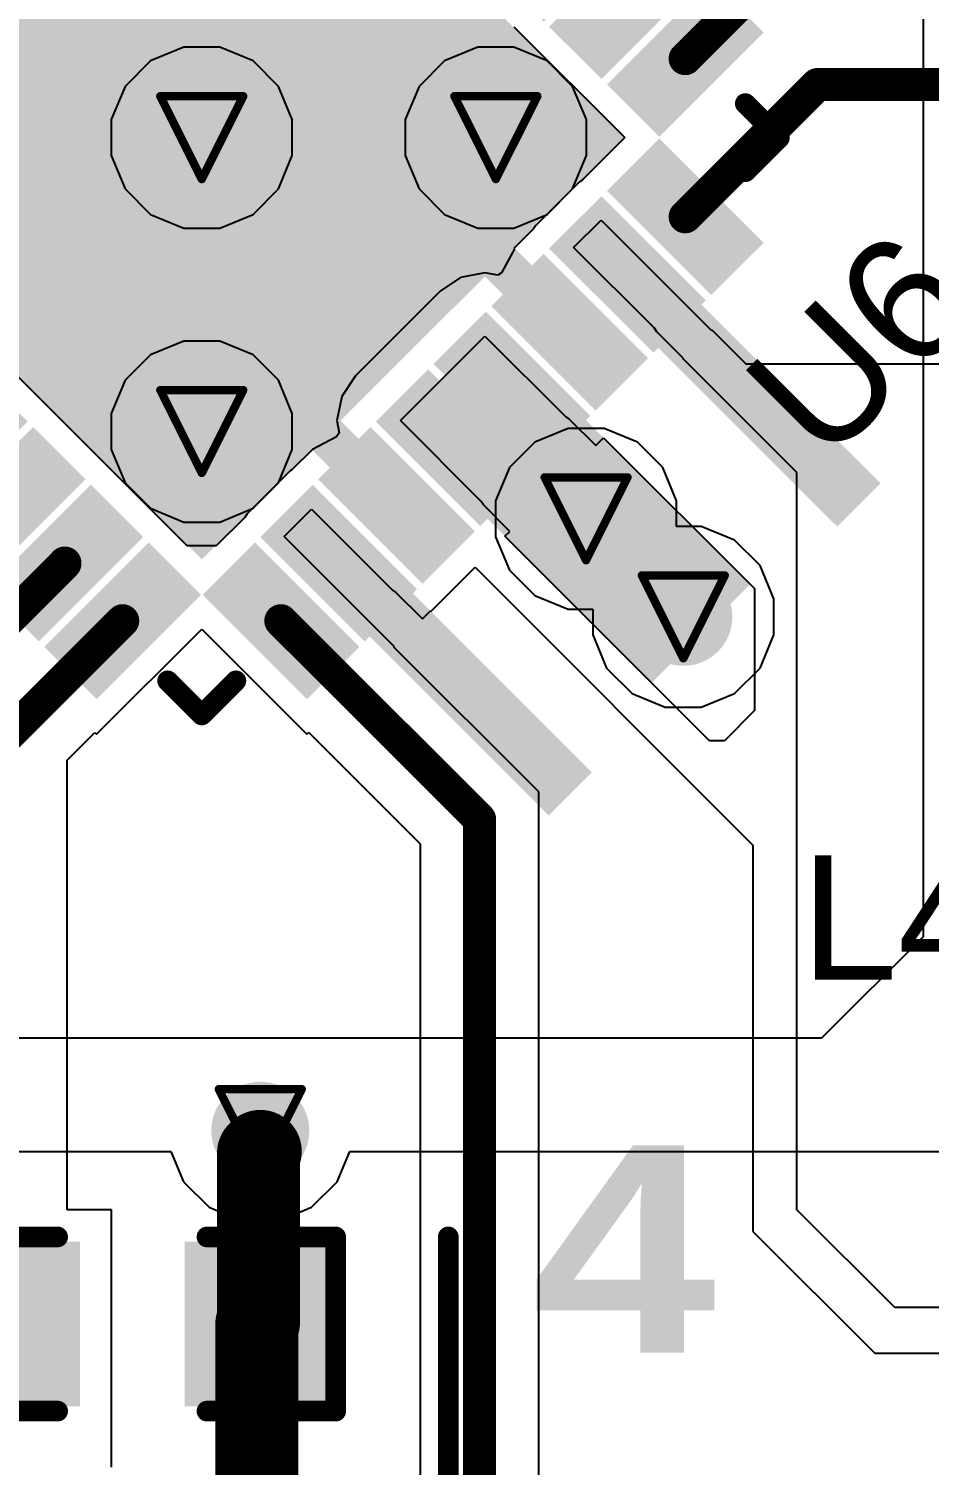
# Model space of a CAD drawing. Header units: inches. Extents: x 0 to 12.2, y 0 to 7.
# Drawn here: x 1.2339 to 1.4509, y 3.5499 to 3.8963 of the extents above; entities that cross this region are included whole.
import ezdxf

# ---------------------------------------------------------------- set-up
doc = ezdxf.new("R2010")
doc.units = ezdxf.units.IN
doc.header["$MEASUREMENT"] = 0
for name, color, linetype in [('Bottom Layer', 5, 'Continuous'), ('Drill Drawing', 1, 'Continuous'), ('Layer 1', 16, 'Continuous'), ('Layer 2', 76, 'Continuous'), ('Top Layer', 1, 'Continuous'), ('Top Overlay', 2, 'Continuous'), ('Top Paste', 8, 'Continuous'), ('Top Solder', 216, 'Continuous'), ('Via Holes', 16, 'Continuous')]:
    doc.layers.add(name, color=color, linetype=linetype)
doc.styles.add('Arial', font='', dxfattribs={"height": 0.2})
doc.styles.add('Arial Black_Bold', font='', dxfattribs={"height": 0.2})
doc.styles.get('Arial').set_extended_font_data('Arial')
doc.styles.get('Arial Black_Bold').set_extended_font_data('Arial Black', bold=True)

# ---------------------------------------------------------------- blocks, each defined once
blk = doc.blocks.new('32_QFN__5_5__23')
at = {"layer": 'Top Layer'}
for points in [[(-0.07382, 0.08209), (-0.07382, 0.10965), (-0.06398, 0.10965), (-0.06398, 0.08209)], [(-0.05413, 0.08209), (-0.05413, 0.10965), (-0.04429, 0.10965), (-0.04429, 0.08209)], [(-0.03445, 0.08209), (-0.03445, 0.10965), (-0.02461, 0.10965), (-0.02461, 0.08209)], [(-0.01476, 0.08209), (-0.01476, 0.10965), (-0.00492, 0.10965), (-0.00492, 0.08209)], [(0.00492, 0.08209), (0.00492, 0.10965), (0.01476, 0.10965), (0.01476, 0.08209)], [(0.02461, 0.08209), (0.02461, 0.10965), (0.03445, 0.10965), (0.03445, 0.08209)], [(0.04429, 0.08209), (0.04429, 0.10965), (0.05413, 0.10965), (0.05413, 0.08209)], [(0.06398, 0.08209), (0.06398, 0.10965), (0.07382, 0.10965), (0.07382, 0.08209)], [(-0.10965, 0.07382), (-0.08209, 0.07382), (-0.08209, 0.06398), (-0.10965, 0.06398)], [(0.08209, 0.07382), (0.10965, 0.07382), (0.10965, 0.06398), (0.08209, 0.06398)], [(-0.06791, 0.06791), (0.06791, 0.06791), (0.06791, -0.06791), (-0.06791, -0.06791)], [(-0.10965, 0.05413), (-0.08209, 0.05413), (-0.08209, 0.04429), (-0.10965, 0.04429)], [(0.08209, 0.05413), (0.10965, 0.05413), (0.10965, 0.04429), (0.08209, 0.04429)], [(-0.10965, 0.03445), (-0.08209, 0.03445), (-0.08209, 0.02461), (-0.10965, 0.02461)], [(0.08209, 0.03445), (0.10965, 0.03445), (0.10965, 0.02461), (0.08209, 0.02461)], [(-0.10965, 0.01476), (-0.08209, 0.01476), (-0.08209, 0.00492), (-0.10965, 0.00492)], [(0.08209, 0.01476), (0.10965, 0.01476), (0.10965, 0.00492), (0.08209, 0.00492)], [(-0.10965, -0.00492), (-0.08209, -0.00492), (-0.08209, -0.01476), (-0.10965, -0.01476)], [(0.08209, -0.00492), (0.10965, -0.00492), (0.10965, -0.01476), (0.08209, -0.01476)], [(-0.10965, -0.02461), (-0.08209, -0.02461), (-0.08209, -0.03445), (-0.10965, -0.03445)], [(0.08209, -0.02461), (0.10965, -0.02461), (0.10965, -0.03445), (0.08209, -0.03445)], [(-0.10965, -0.04429), (-0.08209, -0.04429), (-0.08209, -0.05413), (-0.10965, -0.05413)], [(0.08209, -0.04429), (0.10965, -0.04429), (0.10965, -0.05413), (0.08209, -0.05413)], [(-0.10965, -0.06398), (-0.08209, -0.06398), (-0.08209, -0.07382), (-0.10965, -0.07382)], [(0.08209, -0.06398), (0.10965, -0.06398), (0.10965, -0.07382), (0.08209, -0.07382)], [(-0.07382, -0.10965), (-0.07382, -0.08209), (-0.06398, -0.08209), (-0.06398, -0.10965)], [(-0.05413, -0.10965), (-0.05413, -0.08209), (-0.04429, -0.08209), (-0.04429, -0.10965)], [(-0.03445, -0.10965), (-0.03445, -0.08209), (-0.02461, -0.08209), (-0.02461, -0.10965)], [(-0.01476, -0.10965), (-0.01476, -0.08209), (-0.00492, -0.08209), (-0.00492, -0.10965)], [(0.00492, -0.10965), (0.00492, -0.08209), (0.01476, -0.08209), (0.01476, -0.10965)], [(0.02461, -0.10965), (0.02461, -0.08209), (0.03445, -0.08209), (0.03445, -0.10965)], [(0.04429, -0.10965), (0.04429, -0.08209), (0.05413, -0.08209), (0.05413, -0.10965)], [(0.06398, -0.10965), (0.06398, -0.08209), (0.07382, -0.08209), (0.07382, -0.10965)]]:
    blk.add_hatch(color=1, dxfattribs=at).paths.add_polyline_path(points)
at = {"layer": 'Top Paste'}
for points in [[(-0.07382, 0.08209), (-0.07382, 0.10965), (-0.06398, 0.10965), (-0.06398, 0.08209)], [(-0.05413, 0.08209), (-0.05413, 0.10965), (-0.04429, 0.10965), (-0.04429, 0.08209)], [(-0.03445, 0.08209), (-0.03445, 0.10965), (-0.02461, 0.10965), (-0.02461, 0.08209)], [(-0.01476, 0.08209), (-0.01476, 0.10965), (-0.00492, 0.10965), (-0.00492, 0.08209)], [(0.00492, 0.08209), (0.00492, 0.10965), (0.01476, 0.10965), (0.01476, 0.08209)], [(0.02461, 0.08209), (0.02461, 0.10965), (0.03445, 0.10965), (0.03445, 0.08209)], [(0.04429, 0.08209), (0.04429, 0.10965), (0.05413, 0.10965), (0.05413, 0.08209)], [(0.06398, 0.08209), (0.06398, 0.10965), (0.07382, 0.10965), (0.07382, 0.08209)], [(-0.10965, 0.07382), (-0.08209, 0.07382), (-0.08209, 0.06398), (-0.10965, 0.06398)], [(0.08209, 0.07382), (0.10965, 0.07382), (0.10965, 0.06398), (0.08209, 0.06398)], [(-0.10965, 0.05413), (-0.08209, 0.05413), (-0.08209, 0.04429), (-0.10965, 0.04429)], [(0.08209, 0.05413), (0.10965, 0.05413), (0.10965, 0.04429), (0.08209, 0.04429)], [(-0.10965, 0.03445), (-0.08209, 0.03445), (-0.08209, 0.02461), (-0.10965, 0.02461)], [(0.08209, 0.03445), (0.10965, 0.03445), (0.10965, 0.02461), (0.08209, 0.02461)], [(-0.10965, 0.01476), (-0.08209, 0.01476), (-0.08209, 0.00492), (-0.10965, 0.00492)], [(0.08209, 0.01476), (0.10965, 0.01476), (0.10965, 0.00492), (0.08209, 0.00492)], [(-0.10965, -0.00492), (-0.08209, -0.00492), (-0.08209, -0.01476), (-0.10965, -0.01476)], [(0.08209, -0.00492), (0.10965, -0.00492), (0.10965, -0.01476), (0.08209, -0.01476)], [(-0.10965, -0.02461), (-0.08209, -0.02461), (-0.08209, -0.03445), (-0.10965, -0.03445)], [(0.08209, -0.02461), (0.10965, -0.02461), (0.10965, -0.03445), (0.08209, -0.03445)], [(-0.10965, -0.04429), (-0.08209, -0.04429), (-0.08209, -0.05413), (-0.10965, -0.05413)], [(0.08209, -0.04429), (0.10965, -0.04429), (0.10965, -0.05413), (0.08209, -0.05413)], [(-0.10965, -0.06398), (-0.08209, -0.06398), (-0.08209, -0.07382), (-0.10965, -0.07382)], [(0.08209, -0.06398), (0.10965, -0.06398), (0.10965, -0.07382), (0.08209, -0.07382)], [(-0.07382, -0.10965), (-0.07382, -0.08209), (-0.06398, -0.08209), (-0.06398, -0.10965)], [(-0.05413, -0.10965), (-0.05413, -0.08209), (-0.04429, -0.08209), (-0.04429, -0.10965)], [(-0.03445, -0.10965), (-0.03445, -0.08209), (-0.02461, -0.08209), (-0.02461, -0.10965)], [(-0.01476, -0.10965), (-0.01476, -0.08209), (-0.00492, -0.08209), (-0.00492, -0.10965)], [(0.00492, -0.10965), (0.00492, -0.08209), (0.01476, -0.08209), (0.01476, -0.10965)], [(0.02461, -0.10965), (0.02461, -0.08209), (0.03445, -0.08209), (0.03445, -0.10965)], [(0.04429, -0.10965), (0.04429, -0.08209), (0.05413, -0.08209), (0.05413, -0.10965)], [(0.06398, -0.10965), (0.06398, -0.08209), (0.07382, -0.08209), (0.07382, -0.10965)]]:
    blk.add_hatch(color=8, dxfattribs=at).paths.add_polyline_path(points)
at = {"layer": 'Top Solder'}
for points in [[(-0.07782, 0.07809), (-0.07782, 0.11365), (-0.05998, 0.11365), (-0.05998, 0.07809)], [(-0.05813, 0.07809), (-0.05813, 0.11365), (-0.04029, 0.11365), (-0.04029, 0.07809)], [(-0.03845, 0.07809), (-0.03845, 0.11365), (-0.02061, 0.11365), (-0.02061, 0.07809)], [(-0.01876, 0.07809), (-0.01876, 0.11365), (-0.00092, 0.11365), (-0.00092, 0.07809)], [(0.00092, 0.07809), (0.00092, 0.11365), (0.01876, 0.11365), (0.01876, 0.07809)], [(0.02061, 0.07809), (0.02061, 0.11365), (0.03845, 0.11365), (0.03845, 0.07809)], [(0.04029, 0.07809), (0.04029, 0.11365), (0.05813, 0.11365), (0.05813, 0.07809)], [(0.05998, 0.07809), (0.05998, 0.11365), (0.07782, 0.11365), (0.07782, 0.07809)], [(-0.11365, 0.07782), (-0.07809, 0.07782), (-0.07809, 0.05998), (-0.11365, 0.05998)], [(0.07809, 0.07782), (0.11365, 0.07782), (0.11365, 0.05998), (0.07809, 0.05998)], [(-0.07191, 0.07191), (0.07191, 0.07191), (0.07191, -0.07191), (-0.07191, -0.07191)], [(-0.11365, 0.05813), (-0.07809, 0.05813), (-0.07809, 0.04029), (-0.11365, 0.04029)], [(0.07809, 0.05813), (0.11365, 0.05813), (0.11365, 0.04029), (0.07809, 0.04029)], [(-0.11365, 0.03845), (-0.07809, 0.03845), (-0.07809, 0.02061), (-0.11365, 0.02061)], [(0.07809, 0.03845), (0.11365, 0.03845), (0.11365, 0.02061), (0.07809, 0.02061)], [(-0.11365, 0.01876), (-0.07809, 0.01876), (-0.07809, 0.00092), (-0.11365, 0.00092)], [(0.07809, 0.01876), (0.11365, 0.01876), (0.11365, 0.00092), (0.07809, 0.00092)], [(-0.11365, -0.00092), (-0.07809, -0.00092), (-0.07809, -0.01876), (-0.11365, -0.01876)], [(0.07809, -0.00092), (0.11365, -0.00092), (0.11365, -0.01876), (0.07809, -0.01876)], [(-0.11365, -0.02061), (-0.07809, -0.02061), (-0.07809, -0.03845), (-0.11365, -0.03845)], [(0.07809, -0.02061), (0.11365, -0.02061), (0.11365, -0.03845), (0.07809, -0.03845)], [(-0.11365, -0.04029), (-0.07809, -0.04029), (-0.07809, -0.05813), (-0.11365, -0.05813)], [(0.07809, -0.04029), (0.11365, -0.04029), (0.11365, -0.05813), (0.07809, -0.05813)], [(-0.11365, -0.05998), (-0.07809, -0.05998), (-0.07809, -0.07782), (-0.11365, -0.07782)], [(0.07809, -0.05998), (0.11365, -0.05998), (0.11365, -0.07782), (0.07809, -0.07782)], [(-0.07782, -0.11365), (-0.07782, -0.07809), (-0.05998, -0.07809), (-0.05998, -0.11365)], [(-0.05813, -0.11365), (-0.05813, -0.07809), (-0.04029, -0.07809), (-0.04029, -0.11365)], [(-0.03845, -0.11365), (-0.03845, -0.07809), (-0.02061, -0.07809), (-0.02061, -0.11365)], [(-0.01876, -0.11365), (-0.01876, -0.07809), (-0.00092, -0.07809), (-0.00092, -0.11365)], [(0.00092, -0.11365), (0.00092, -0.07809), (0.01876, -0.07809), (0.01876, -0.11365)], [(0.02061, -0.11365), (0.02061, -0.07809), (0.03845, -0.07809), (0.03845, -0.11365)], [(0.04029, -0.11365), (0.04029, -0.07809), (0.05813, -0.07809), (0.05813, -0.11365)], [(0.05998, -0.11365), (0.05998, -0.07809), (0.07782, -0.07809), (0.07782, -0.11365)]]:
    blk.add_hatch(color=216, dxfattribs=at).paths.add_polyline_path(points)
at = {"layer": 'Top Overlay'}
for points in [[(-0.09843, 0.09843, 0.005, 0.005, 0), (-0.09843, 0.08681, 0.005, 0.005, 0)], [(-0.09843, 0.09843, 0.005, 0.005, 0), (-0.08681, 0.09843, 0.005, 0.005, 0)], [(0.08681, 0.09843, 0.005, 0.005, 0), (0.09843, 0.09843, 0.005, 0.005, 0)], [(0.09843, 0.09843, 0.005, 0.005, 0), (0.09843, 0.08681, 0.005, 0.005, 0)], [(-0.12487, 0.0739, 0.005, 0.005, 0), (-0.12487, 0.0639, 0.005, 0.005, 0)], [(-0.12487, 0.0739, 0.005, 0.005, 0), (-0.11987, 0.0689, 0.005, 0.005, 0)], [(-0.12487, 0.0639, 0.005, 0.005, 0), (-0.11987, 0.0689, 0.005, 0.005, 0)], [(-0.09843, -0.08681, 0.005, 0.005, 0), (-0.09843, -0.09843, 0.005, 0.005, 0)], [(0.09843, -0.08681, 0.005, 0.005, 0), (0.09843, -0.09843, 0.005, 0.005, 0)], [(-0.09843, -0.09843, 0.005, 0.005, 0), (-0.08681, -0.09843, 0.005, 0.005, 0)], [(0.08681, -0.09843, 0.005, 0.005, 0), (0.09843, -0.09843, 0.005, 0.005, 0)]]:
    blk.add_lwpolyline(points, format="xyseb", dxfattribs=at)
for points in [[(-0.09968, 0.09843, 0.0025, 0.0025, 1), (-0.09718, 0.09843, 0.0025, 0.0025, 1)], [(-0.09968, 0.09843, 0.0025, 0.0025, 1), (-0.09718, 0.09843, 0.0025, 0.0025, 1)], [(-0.08806, 0.09843, 0.0025, 0.0025, 1), (-0.08556, 0.09843, 0.0025, 0.0025, 1)], [(0.08556, 0.09843, 0.0025, 0.0025, 1), (0.08806, 0.09843, 0.0025, 0.0025, 1)], [(0.09718, 0.09843, 0.0025, 0.0025, 1), (0.09968, 0.09843, 0.0025, 0.0025, 1)], [(0.09718, 0.09843, 0.0025, 0.0025, 1), (0.09968, 0.09843, 0.0025, 0.0025, 1)], [(-0.09968, 0.08681, 0.0025, 0.0025, 1), (-0.09718, 0.08681, 0.0025, 0.0025, 1)], [(0.09718, 0.08681, 0.0025, 0.0025, 1), (0.09968, 0.08681, 0.0025, 0.0025, 1)], [(-0.12612, 0.0739, 0.0025, 0.0025, 1), (-0.12362, 0.0739, 0.0025, 0.0025, 1)], [(-0.12612, 0.0739, 0.0025, 0.0025, 1), (-0.12362, 0.0739, 0.0025, 0.0025, 1)], [(-0.12112, 0.0689, 0.0025, 0.0025, 1), (-0.11862, 0.0689, 0.0025, 0.0025, 1)], [(-0.12112, 0.0689, 0.0025, 0.0025, 1), (-0.11862, 0.0689, 0.0025, 0.0025, 1)], [(-0.12612, 0.0639, 0.0025, 0.0025, 1), (-0.12362, 0.0639, 0.0025, 0.0025, 1)], [(-0.12612, 0.0639, 0.0025, 0.0025, 1), (-0.12362, 0.0639, 0.0025, 0.0025, 1)], [(-0.09968, -0.08681, 0.0025, 0.0025, 1), (-0.09718, -0.08681, 0.0025, 0.0025, 1)], [(0.09718, -0.08681, 0.0025, 0.0025, 1), (0.09968, -0.08681, 0.0025, 0.0025, 1)], [(-0.09968, -0.09843, 0.0025, 0.0025, 1), (-0.09718, -0.09843, 0.0025, 0.0025, 1)], [(-0.09968, -0.09843, 0.0025, 0.0025, 1), (-0.09718, -0.09843, 0.0025, 0.0025, 1)], [(-0.08806, -0.09843, 0.0025, 0.0025, 1), (-0.08556, -0.09843, 0.0025, 0.0025, 1)], [(0.08556, -0.09843, 0.0025, 0.0025, 1), (0.08806, -0.09843, 0.0025, 0.0025, 1)], [(0.09718, -0.09843, 0.0025, 0.0025, 1), (0.09968, -0.09843, 0.0025, 0.0025, 1)], [(0.09718, -0.09843, 0.0025, 0.0025, 1), (0.09968, -0.09843, 0.0025, 0.0025, 1)]]:
    blk.add_lwpolyline(points, format="xyseb", close=True, dxfattribs=at)
blk = doc.blocks.new('C___0603_282')
at = {"layer": 'Top Layer'}
for points in [[(-0.015, 0.0175), (-0.015, -0.0175), (-0.045, -0.0175), (-0.045, 0.0175)], [(0.045, 0.0175), (0.045, -0.0175), (0.015, -0.0175), (0.015, 0.0175)]]:
    blk.add_hatch(color=1, dxfattribs=at).paths.add_polyline_path(points)
at = {"layer": 'Top Paste'}
for points in [[(-0.015, 0.0175), (-0.015, -0.0175), (-0.045, -0.0175), (-0.045, 0.0175)], [(0.045, 0.0175), (0.045, -0.0175), (0.015, -0.0175), (0.015, 0.0175)]]:
    blk.add_hatch(color=8, dxfattribs=at).paths.add_polyline_path(points)
at = {"layer": 'Top Solder'}
for points in [[(-0.01264, 0.01986), (-0.01264, -0.01986), (-0.04736, -0.01986), (-0.04736, 0.01986)], [(0.04736, 0.01986), (0.04736, -0.01986), (0.01264, -0.01986), (0.01264, 0.01986)]]:
    blk.add_hatch(color=216, dxfattribs=at).paths.add_polyline_path(points)
at = {"layer": 'Top Overlay'}
for points in [[(-0.018, 0.021, 0.005, 0.005, 0), (-0.049, 0.021, 0.005, 0.005, 0)], [(-0.049, 0.021, 0.005, 0.005, 0), (-0.049, -0.021, 0.005, 0.005, 0)], [(0.049, 0.021, 0.005, 0.005, 0), (0.018, 0.021, 0.005, 0.005, 0)], [(0.049, 0.021, 0.005, 0.005, 0), (0.049, -0.021, 0.005, 0.005, 0)], [(-0.018, -0.021, 0.005, 0.005, 0), (-0.049, -0.021, 0.005, 0.005, 0)], [(0.049, -0.021, 0.005, 0.005, 0), (0.018, -0.021, 0.005, 0.005, 0)]]:
    blk.add_lwpolyline(points, format="xyseb", dxfattribs=at)
for points in [[(-0.05025, 0.021, 0.0025, 0.0025, 1), (-0.04775, 0.021, 0.0025, 0.0025, 1)], [(-0.05025, 0.021, 0.0025, 0.0025, 1), (-0.04775, 0.021, 0.0025, 0.0025, 1)], [(-0.01925, 0.021, 0.0025, 0.0025, 1), (-0.01675, 0.021, 0.0025, 0.0025, 1)], [(0.01675, 0.021, 0.0025, 0.0025, 1), (0.01925, 0.021, 0.0025, 0.0025, 1)], [(0.04775, 0.021, 0.0025, 0.0025, 1), (0.05025, 0.021, 0.0025, 0.0025, 1)], [(0.04775, 0.021, 0.0025, 0.0025, 1), (0.05025, 0.021, 0.0025, 0.0025, 1)], [(-0.05025, -0.021, 0.0025, 0.0025, 1), (-0.04775, -0.021, 0.0025, 0.0025, 1)], [(-0.05025, -0.021, 0.0025, 0.0025, 1), (-0.04775, -0.021, 0.0025, 0.0025, 1)], [(-0.01925, -0.021, 0.0025, 0.0025, 1), (-0.01675, -0.021, 0.0025, 0.0025, 1)], [(0.01675, -0.021, 0.0025, 0.0025, 1), (0.01925, -0.021, 0.0025, 0.0025, 1)], [(0.04775, -0.021, 0.0025, 0.0025, 1), (0.05025, -0.021, 0.0025, 0.0025, 1)], [(0.04775, -0.021, 0.0025, 0.0025, 1), (0.05025, -0.021, 0.0025, 0.0025, 1)]]:
    blk.add_lwpolyline(points, format="xyseb", close=True, dxfattribs=at)

msp = doc.modelspace()

# ---------------------------------------------------------------- hatches: boundary and pattern name
at = {"layer": 'Bottom Layer'}
h = msp.add_hatch(color=5, dxfattribs=at)
edge = h.paths.add_edge_path()
edge.add_arc((1.27559, 3.87008), 0.01181, 0, 360)
h = msp.add_hatch(color=5, dxfattribs=at)
edge = h.paths.add_edge_path()
edge.add_arc((1.34646, 3.87008), 0.01181, 0, 360)
h = msp.add_hatch(color=5, dxfattribs=at)
edge = h.paths.add_edge_path()
edge.add_arc((1.27559, 3.79921), 0.01181, 0, 360)
h = msp.add_hatch(color=5, dxfattribs=at)
edge = h.paths.add_edge_path()
edge.add_arc((1.3682, 3.77816), 0.01181, 0, 360)
h = msp.add_hatch(color=5, dxfattribs=at)
edge = h.paths.add_edge_path()
edge.add_arc((1.39163, 3.75452), 0.01181, 0, 360)
h = msp.add_hatch(color=5, dxfattribs=at)
edge = h.paths.add_edge_path()
edge.add_arc((1.28969, 3.63063), 0.01181, 0, 360)
at = {"layer": 'Layer 1'}
h = msp.add_hatch(color=16, dxfattribs=at)
edge = h.paths.add_edge_path()
edge.add_arc((1.27559, 3.87008), 0.01181, 0, 360)
h = msp.add_hatch(color=16, dxfattribs=at)
edge = h.paths.add_edge_path()
edge.add_arc((1.34646, 3.87008), 0.01181, 0, 360)
h = msp.add_hatch(color=16, dxfattribs=at)
edge = h.paths.add_edge_path()
edge.add_arc((1.27559, 3.79921), 0.01181, 0, 360)
h = msp.add_hatch(color=16, dxfattribs=at)
edge = h.paths.add_edge_path()
edge.add_arc((1.3682, 3.77816), 0.01181, 0, 360)
h = msp.add_hatch(color=16, dxfattribs=at)
edge = h.paths.add_edge_path()
edge.add_arc((1.39163, 3.75452), 0.01181, 0, 360)
h = msp.add_hatch(color=16, dxfattribs=at)
edge = h.paths.add_edge_path()
edge.add_arc((1.28969, 3.63063), 0.01181, 0, 360)
at = {"layer": 'Layer 2'}
h = msp.add_hatch(color=76, dxfattribs=at)
edge = h.paths.add_edge_path()
edge.add_arc((1.27559, 3.87008), 0.01181, 0, 360)
h = msp.add_hatch(color=76, dxfattribs=at)
edge = h.paths.add_edge_path()
edge.add_arc((1.34646, 3.87008), 0.01181, 0, 360)
h = msp.add_hatch(color=76, dxfattribs=at)
edge = h.paths.add_edge_path()
edge.add_arc((1.27559, 3.79921), 0.01181, 0, 360)
h = msp.add_hatch(color=76, dxfattribs=at)
edge = h.paths.add_edge_path()
edge.add_arc((1.3682, 3.77816), 0.01181, 0, 360)
h = msp.add_hatch(color=76, dxfattribs=at)
edge = h.paths.add_edge_path()
edge.add_arc((1.39163, 3.75452), 0.01181, 0, 360)
h = msp.add_hatch(color=76, dxfattribs=at)
edge = h.paths.add_edge_path()
edge.add_arc((1.28969, 3.63063), 0.01181, 0, 360)
at = {"layer": 'Top Layer'}
h = msp.add_hatch(color=1, dxfattribs=at)
edge = h.paths.add_edge_path()
edge.add_arc((1.27559, 3.87008), 0.01181, 0, 360)
h = msp.add_hatch(color=1, dxfattribs=at)
edge = h.paths.add_edge_path()
edge.add_arc((1.34646, 3.87008), 0.01181, 0, 360)
for points in [[(1.37052, 3.80995), (1.37748, 3.81691), (1.32343, 3.87096), (1.31647, 3.864)], [(1.37371, 3.85212), (1.36331, 3.84171), (1.42872, 3.7763), (1.43913, 3.78671)], [(1.32876, 3.76819), (1.33572, 3.77515), (1.28167, 3.8292), (1.27471, 3.82224)], [(1.34588, 3.82428), (1.3221, 3.80051), (1.38398, 3.73863), (1.40776, 3.7624)], [(1.30412, 3.78252), (1.29371, 3.77212), (1.35919, 3.70664), (1.36959, 3.71704)]]:
    msp.add_hatch(color=1, dxfattribs=at).paths.add_polyline_path(points)
h = msp.add_hatch(color=1, dxfattribs=at)
edge = h.paths.add_edge_path()
edge.add_arc((1.27559, 3.79921), 0.01181, 0, 360)
h = msp.add_hatch(color=1, dxfattribs=at)
edge = h.paths.add_edge_path()
edge.add_arc((1.3682, 3.77816), 0.01181, 0, 360)
h = msp.add_hatch(color=1, dxfattribs=at)
edge = h.paths.add_edge_path()
edge.add_arc((1.39163, 3.75452), 0.01181, 0, 360)
h = msp.add_hatch(color=1, dxfattribs=at)
edge = h.paths.add_edge_path()
edge.add_arc((1.28969, 3.63063), 0.01181, 0, 360)
at = {"layer": 'Via Holes'}
h = msp.add_hatch(color=7, dxfattribs=at)
edge = h.paths.add_edge_path()
edge.add_arc((1.27559, 3.87008), 0.00591, 0, 360)
h = msp.add_hatch(color=7, dxfattribs=at)
edge = h.paths.add_edge_path()
edge.add_arc((1.34646, 3.87008), 0.00591, 0, 360)
h = msp.add_hatch(color=7, dxfattribs=at)
edge = h.paths.add_edge_path()
edge.add_arc((1.27559, 3.79921), 0.00591, 0, 360)
h = msp.add_hatch(color=7, dxfattribs=at)
edge = h.paths.add_edge_path()
edge.add_arc((1.3682, 3.77816), 0.00591, 0, 360)
h = msp.add_hatch(color=7, dxfattribs=at)
edge = h.paths.add_edge_path()
edge.add_arc((1.39163, 3.75452), 0.00591, 0, 360)
h = msp.add_hatch(color=7, dxfattribs=at)
edge = h.paths.add_edge_path()
edge.add_arc((1.28969, 3.63063), 0.00591, 0, 360)

# ---------------------------------------------------------------- linework, layer by layer
at = {"layer": 'Bottom Layer'}
for p, q in [((1.35585, 3.79665), (1.34971, 3.79052)), ((1.36386, 3.79997), (1.35585, 3.79665)), ((1.37254, 3.79997), (1.36386, 3.79997)), ((1.38056, 3.79665), (1.37254, 3.79997)), ((1.38669, 3.79052), (1.38056, 3.79665)), ((1.34971, 3.79052), (1.34639, 3.7825)), ((1.39001, 3.7825), (1.38669, 3.79052)), ((1.34639, 3.7825), (1.34639, 3.77382)), ((1.39001, 3.77633), (1.39001, 3.7825)), ((1.39597, 3.77633), (1.39001, 3.77633)), ((1.40398, 3.77301), (1.39597, 3.77633)), ((1.34639, 3.77382), (1.34971, 3.76581)), ((1.41012, 3.76688), (1.40398, 3.77301)), ((1.34971, 3.76581), (1.35585, 3.75967)), ((1.41344, 3.75886), (1.41012, 3.76688)), ((1.35585, 3.75967), (1.36386, 3.75635)), ((1.41344, 3.75018), (1.41344, 3.75886)), ((1.36386, 3.75635), (1.36982, 3.75635)), ((1.36982, 3.75635), (1.36982, 3.75018)), ((1.36982, 3.75018), (1.37314, 3.74217)), ((1.41012, 3.74217), (1.41344, 3.75018)), ((1.37314, 3.74217), (1.37927, 3.73603)), ((1.40398, 3.73603), (1.41012, 3.74217)), ((1.37927, 3.73603), (1.38729, 3.73271)), ((1.39597, 3.73271), (1.40398, 3.73603)), ((1.38729, 3.73271), (1.39597, 3.73271))]:
    msp.add_line(p, q, dxfattribs=at)
at = {"layer": 'Drill Drawing'}
for points in [[(1.26559, 3.88008, 0.002, 0.002, 0), (1.28559, 3.88008, 0.002, 0.002, 0)], [(1.26559, 3.88008, 0.002, 0.002, 0), (1.27559, 3.86008, 0.002, 0.002, 0)], [(1.27559, 3.86008, 0.002, 0.002, 0), (1.28559, 3.88008, 0.002, 0.002, 0)], [(1.33646, 3.88008, 0.002, 0.002, 0), (1.35646, 3.88008, 0.002, 0.002, 0)], [(1.33646, 3.88008, 0.002, 0.002, 0), (1.34646, 3.86008, 0.002, 0.002, 0)], [(1.34646, 3.86008, 0.002, 0.002, 0), (1.35646, 3.88008, 0.002, 0.002, 0)], [(1.26559, 3.80921, 0.002, 0.002, 0), (1.28559, 3.80921, 0.002, 0.002, 0)], [(1.26559, 3.80921, 0.002, 0.002, 0), (1.27559, 3.78921, 0.002, 0.002, 0)], [(1.27559, 3.78921, 0.002, 0.002, 0), (1.28559, 3.80921, 0.002, 0.002, 0)], [(1.3582, 3.78816, 0.002, 0.002, 0), (1.3782, 3.78816, 0.002, 0.002, 0)], [(1.3582, 3.78816, 0.002, 0.002, 0), (1.3682, 3.76816, 0.002, 0.002, 0)], [(1.3682, 3.76816, 0.002, 0.002, 0), (1.3782, 3.78816, 0.002, 0.002, 0)], [(1.38163, 3.76452, 0.002, 0.002, 0), (1.40163, 3.76452, 0.002, 0.002, 0)], [(1.38163, 3.76452, 0.002, 0.002, 0), (1.39163, 3.74452, 0.002, 0.002, 0)], [(1.39163, 3.74452, 0.002, 0.002, 0), (1.40163, 3.76452, 0.002, 0.002, 0)], [(1.27969, 3.64064, 0.002, 0.002, 0), (1.29969, 3.64064, 0.002, 0.002, 0)], [(1.27969, 3.64064, 0.002, 0.002, 0), (1.28969, 3.62064, 0.002, 0.002, 0)], [(1.28969, 3.62064, 0.002, 0.002, 0), (1.29969, 3.64064, 0.002, 0.002, 0)]]:
    msp.add_lwpolyline(points, format="xyseb", dxfattribs=at)
for points in [[(1.26509, 3.88008, 0.001, 0.001, 1), (1.26609, 3.88008, 0.001, 0.001, 1)], [(1.26509, 3.88008, 0.001, 0.001, 1), (1.26609, 3.88008, 0.001, 0.001, 1)], [(1.28509, 3.88008, 0.001, 0.001, 1), (1.28609, 3.88008, 0.001, 0.001, 1)], [(1.28509, 3.88008, 0.001, 0.001, 1), (1.28609, 3.88008, 0.001, 0.001, 1)], [(1.33596, 3.88008, 0.001, 0.001, 1), (1.33696, 3.88008, 0.001, 0.001, 1)], [(1.33596, 3.88008, 0.001, 0.001, 1), (1.33696, 3.88008, 0.001, 0.001, 1)], [(1.35596, 3.88008, 0.001, 0.001, 1), (1.35696, 3.88008, 0.001, 0.001, 1)], [(1.35596, 3.88008, 0.001, 0.001, 1), (1.35696, 3.88008, 0.001, 0.001, 1)], [(1.27509, 3.86008, 0.001, 0.001, 1), (1.27609, 3.86008, 0.001, 0.001, 1)], [(1.27509, 3.86008, 0.001, 0.001, 1), (1.27609, 3.86008, 0.001, 0.001, 1)], [(1.34596, 3.86008, 0.001, 0.001, 1), (1.34696, 3.86008, 0.001, 0.001, 1)], [(1.34596, 3.86008, 0.001, 0.001, 1), (1.34696, 3.86008, 0.001, 0.001, 1)], [(1.26509, 3.80921, 0.001, 0.001, 1), (1.26609, 3.80921, 0.001, 0.001, 1)], [(1.26509, 3.80921, 0.001, 0.001, 1), (1.26609, 3.80921, 0.001, 0.001, 1)], [(1.28509, 3.80921, 0.001, 0.001, 1), (1.28609, 3.80921, 0.001, 0.001, 1)], [(1.28509, 3.80921, 0.001, 0.001, 1), (1.28609, 3.80921, 0.001, 0.001, 1)], [(1.27509, 3.78921, 0.001, 0.001, 1), (1.27609, 3.78921, 0.001, 0.001, 1)], [(1.27509, 3.78921, 0.001, 0.001, 1), (1.27609, 3.78921, 0.001, 0.001, 1)], [(1.3577, 3.78816, 0.001, 0.001, 1), (1.3587, 3.78816, 0.001, 0.001, 1)], [(1.3577, 3.78816, 0.001, 0.001, 1), (1.3587, 3.78816, 0.001, 0.001, 1)], [(1.3777, 3.78816, 0.001, 0.001, 1), (1.3787, 3.78816, 0.001, 0.001, 1)], [(1.3777, 3.78816, 0.001, 0.001, 1), (1.3787, 3.78816, 0.001, 0.001, 1)], [(1.3677, 3.76816, 0.001, 0.001, 1), (1.3687, 3.76816, 0.001, 0.001, 1)], [(1.3677, 3.76816, 0.001, 0.001, 1), (1.3687, 3.76816, 0.001, 0.001, 1)], [(1.38113, 3.76452, 0.001, 0.001, 1), (1.38213, 3.76452, 0.001, 0.001, 1)], [(1.38113, 3.76452, 0.001, 0.001, 1), (1.38213, 3.76452, 0.001, 0.001, 1)], [(1.40113, 3.76452, 0.001, 0.001, 1), (1.40213, 3.76452, 0.001, 0.001, 1)], [(1.40113, 3.76452, 0.001, 0.001, 1), (1.40213, 3.76452, 0.001, 0.001, 1)], [(1.39113, 3.74452, 0.001, 0.001, 1), (1.39213, 3.74452, 0.001, 0.001, 1)], [(1.39113, 3.74452, 0.001, 0.001, 1), (1.39213, 3.74452, 0.001, 0.001, 1)], [(1.27919, 3.64064, 0.001, 0.001, 1), (1.28019, 3.64064, 0.001, 0.001, 1)], [(1.27919, 3.64064, 0.001, 0.001, 1), (1.28019, 3.64064, 0.001, 0.001, 1)], [(1.29919, 3.64064, 0.001, 0.001, 1), (1.30019, 3.64064, 0.001, 0.001, 1)], [(1.29919, 3.64064, 0.001, 0.001, 1), (1.30019, 3.64064, 0.001, 0.001, 1)], [(1.28919, 3.62064, 0.001, 0.001, 1), (1.29019, 3.62064, 0.001, 0.001, 1)], [(1.28919, 3.62064, 0.001, 0.001, 1), (1.29019, 3.62064, 0.001, 0.001, 1)]]:
    msp.add_lwpolyline(points, format="xyseb", close=True, dxfattribs=at)
at = {"layer": 'Layer 1'}
for p, q in [((1.35585, 3.79665), (1.34971, 3.79052)), ((1.36386, 3.79997), (1.35585, 3.79665)), ((1.37254, 3.79997), (1.36386, 3.79997)), ((1.38056, 3.79665), (1.37254, 3.79997)), ((1.38669, 3.79052), (1.38056, 3.79665)), ((1.34971, 3.79052), (1.34639, 3.7825)), ((1.39001, 3.7825), (1.38669, 3.79052)), ((1.34639, 3.7825), (1.34639, 3.77382)), ((1.39001, 3.77633), (1.39001, 3.7825)), ((1.39597, 3.77633), (1.39001, 3.77633)), ((1.40398, 3.77301), (1.39597, 3.77633)), ((1.34639, 3.77382), (1.34971, 3.76581)), ((1.41012, 3.76688), (1.40398, 3.77301)), ((1.34971, 3.76581), (1.35585, 3.75967)), ((1.41344, 3.75886), (1.41012, 3.76688)), ((1.35585, 3.75967), (1.36386, 3.75635)), ((1.41344, 3.75018), (1.41344, 3.75886)), ((1.36386, 3.75635), (1.36982, 3.75635)), ((1.36982, 3.75635), (1.36982, 3.75018)), ((1.36982, 3.75018), (1.37314, 3.74217)), ((1.41012, 3.74217), (1.41344, 3.75018)), ((1.37314, 3.74217), (1.37927, 3.73603)), ((1.40398, 3.73603), (1.41012, 3.74217)), ((1.37927, 3.73603), (1.38729, 3.73271)), ((1.39597, 3.73271), (1.40398, 3.73603)), ((1.38729, 3.73271), (1.39597, 3.73271))]:
    msp.add_line(p, q, dxfattribs=at)
at = {"layer": 'Layer 2'}
for p, q in [((1.44943, 3.9664), (1.44943, 3.67739)), ((1.27125, 3.89189), (1.26323, 3.88857)), ((1.27993, 3.89189), (1.27125, 3.89189)), ((1.28794, 3.88857), (1.27993, 3.89189)), ((1.34212, 3.89189), (1.3341, 3.88857)), ((1.35079, 3.89189), (1.34212, 3.89189)), ((1.35881, 3.88857), (1.35079, 3.89189)), ((1.26323, 3.88857), (1.2571, 3.88244)), ((1.29408, 3.88244), (1.28794, 3.88857)), ((1.3341, 3.88857), (1.32796, 3.88244)), ((1.36495, 3.88244), (1.35881, 3.88857)), ((1.2571, 3.88244), (1.25378, 3.87442)), ((1.2974, 3.87442), (1.29408, 3.88244)), ((1.32796, 3.88244), (1.32464, 3.87442)), ((1.36827, 3.87442), (1.36495, 3.88244)), ((1.25378, 3.87442), (1.25378, 3.86574)), ((1.2974, 3.86574), (1.2974, 3.87442)), ((1.32464, 3.87442), (1.32464, 3.86574)), ((1.36827, 3.86574), (1.36827, 3.87442)), ((1.25378, 3.86574), (1.2571, 3.85773)), ((1.29408, 3.85773), (1.2974, 3.86574)), ((1.32464, 3.86574), (1.32796, 3.85773)), ((1.36495, 3.85773), (1.36827, 3.86574)), ((1.2571, 3.85773), (1.26323, 3.85159)), ((1.28794, 3.85159), (1.29408, 3.85773)), ((1.32796, 3.85773), (1.3341, 3.85159)), ((1.35881, 3.85159), (1.36495, 3.85773)), ((1.26323, 3.85159), (1.27125, 3.84827)), ((1.27993, 3.84827), (1.28794, 3.85159)), ((1.3341, 3.85159), (1.34212, 3.84827)), ((1.35079, 3.84827), (1.35881, 3.85159)), ((1.27125, 3.84827), (1.27993, 3.84827)), ((1.34212, 3.84827), (1.35079, 3.84827)), ((1.27125, 3.82103), (1.26323, 3.8177)), ((1.27993, 3.82103), (1.27125, 3.82103)), ((1.28794, 3.8177), (1.27993, 3.82103)), ((1.26323, 3.8177), (1.2571, 3.81157)), ((1.29408, 3.81157), (1.28794, 3.8177)), ((1.2571, 3.81157), (1.25378, 3.80355)), ((1.2974, 3.80355), (1.29408, 3.81157)), ((1.25378, 3.80355), (1.25378, 3.79488)), ((1.2974, 3.79488), (1.2974, 3.80355)), ((1.25378, 3.79488), (1.2571, 3.78686)), ((1.29408, 3.78686), (1.2974, 3.79488)), ((1.2571, 3.78686), (1.26323, 3.78072)), ((1.28794, 3.78072), (1.29408, 3.78686)), ((1.26323, 3.78072), (1.27125, 3.7774)), ((1.27993, 3.7774), (1.28794, 3.78072)), ((1.27125, 3.7774), (1.27993, 3.7774)), ((1.44943, 3.67739), (1.42496, 3.65292)), ((1.42496, 3.65292), (1.06091, 3.65292)), ((1.15617, 3.62563), (1.26816, 3.62563)), ((1.26816, 3.62563), (1.2712, 3.61828)), ((1.30818, 3.61828), (1.31123, 3.62563)), ((1.31123, 3.62563), (1.66986, 3.62563)), ((1.2712, 3.61828), (1.27734, 3.61214)), ((1.30205, 3.61214), (1.30818, 3.61828)), ((1.27734, 3.61214), (1.28536, 3.60882)), ((1.29403, 3.60882), (1.30205, 3.61214)), ((1.28536, 3.60882), (1.29403, 3.60882))]:
    msp.add_line(p, q, dxfattribs=at)
at = {"layer": 'Top Layer'}
for p, q in [((1.35081, 3.89681), (1.37753, 3.87008)), ((1.37753, 3.87008), (1.36734, 3.85989)), ((1.36651, 3.85933), (1.36459, 3.85741)), ((1.36734, 3.85989), (1.36651, 3.85933)), ((1.36459, 3.85741), (1.3561, 3.84892)), ((1.36459, 3.85741), (1.36459, 3.85741)), ((1.3561, 3.84892), (1.35554, 3.84809)), ((1.3652, 3.84361), (1.3718, 3.8502)), ((1.3718, 3.8502), (1.39836, 3.82365)), ((1.35554, 3.84809), (1.35081, 3.84336)), ((1.35092, 3.84325), (1.34783, 3.83746)), ((1.35081, 3.84336), (1.35092, 3.84325)), ((1.38469, 3.82412), (1.3652, 3.84361)), ((1.23494, 3.80878), (1.20711, 3.83662)), ((1.33797, 3.83636), (1.33301, 3.83304)), ((1.34382, 3.83752), (1.33797, 3.83636)), ((1.34693, 3.8369), (1.34382, 3.83752)), ((1.34783, 3.83746), (1.34693, 3.8369)), ((1.33301, 3.83304), (1.31263, 3.81266)), ((1.32344, 3.80185), (1.34382, 3.82223)), ((1.34382, 3.82223), (1.36331, 3.80274)), ((1.38525, 3.82328), (1.38469, 3.82412)), ((1.39162, 3.81691), (1.38525, 3.82328)), ((1.39836, 3.82365), (1.39847, 3.82376)), ((1.39847, 3.82376), (1.40671, 3.81552)), ((1.39151, 3.8168), (1.39162, 3.81691)), ((1.419, 3.7893), (1.39151, 3.8168)), ((1.40671, 3.81552), (1.53078, 3.81552)), ((1.31263, 3.81266), (1.30931, 3.8077)), ((1.27209, 3.77163), (1.23494, 3.80878)), ((1.30931, 3.8077), (1.30815, 3.80185)), ((1.30815, 3.80185), (1.30873, 3.79894)), ((1.34293, 3.78236), (1.32344, 3.80185)), ((1.36331, 3.80274), (1.36414, 3.80218)), ((1.36414, 3.80218), (1.37052, 3.79581)), ((1.30809, 3.79797), (1.30231, 3.79486)), ((1.30873, 3.79894), (1.30809, 3.79797)), ((1.37052, 3.79581), (1.37243, 3.79772)), ((1.37243, 3.79772), (1.40881, 3.76135)), ((1.30231, 3.79486), (1.29732, 3.79001)), ((1.30231, 3.79486), (1.30231, 3.79486)), ((1.29691, 3.78973), (1.2865, 3.77933)), ((1.29732, 3.79001), (1.29691, 3.78973)), ((1.419, 3.61157), (1.419, 3.7893)), ((1.2865, 3.77933), (1.28594, 3.77849)), ((1.29547, 3.77387), (1.30206, 3.78047)), ((1.30206, 3.78047), (1.32155, 3.76098)), ((1.34348, 3.78153), (1.34293, 3.78236)), ((1.34986, 3.77515), (1.34348, 3.78153)), ((1.28594, 3.77849), (1.27909, 3.77163)), ((1.32202, 3.74731), (1.29547, 3.77387)), ((1.34866, 3.77395), (1.34986, 3.77515)), ((1.39795, 3.72466), (1.34866, 3.77395)), ((1.27909, 3.77163), (1.27209, 3.77163)), ((1.33081, 3.75582), (1.34146, 3.76647)), ((1.34146, 3.76647), (1.40842, 3.69951)), ((1.32155, 3.76098), (1.32239, 3.76042)), ((1.32239, 3.76042), (1.32876, 3.75405)), ((1.40881, 3.76135), (1.40881, 3.73194)), ((1.32876, 3.75405), (1.33068, 3.75596)), ((1.33068, 3.75596), (1.33081, 3.75582)), ((1.25026, 3.72621), (1.27559, 3.75154)), ((1.27559, 3.75154), (1.30092, 3.72621)), ((1.32191, 3.7472), (1.32202, 3.74731)), ((1.3568, 3.71231), (1.32191, 3.7472)), ((1.40881, 3.73194), (1.40153, 3.72466)), ((1.24312, 3.71999), (1.2498, 3.72667)), ((1.2498, 3.72667), (1.25026, 3.72621)), ((1.30092, 3.72621), (1.30138, 3.72667)), ((1.30138, 3.72667), (1.32824, 3.6998)), ((1.40153, 3.72466), (1.39795, 3.72466)), ((1.24312, 3.6115), (1.24312, 3.71999)), ((1.3568, 3.52357), (1.3568, 3.71231)), ((1.32824, 3.6998), (1.32824, 3.49694)), ((1.40842, 3.69951), (1.40842, 3.60632)), ((1.25385, 3.6115), (1.24312, 3.6115)), ((1.25385, 3.5565), (1.25385, 3.6115)), ((1.44262, 3.58795), (1.419, 3.61157)), ((1.40842, 3.60632), (1.43777, 3.57697)), ((1.54266, 3.58795), (1.44262, 3.58795)), ((1.43777, 3.57697), (1.54331, 3.57697)), ((1.25385, 3.55273), (1.25385, 3.5565)), ((1.25385, 3.5565), (1.25385, 3.5565)), ((1.25385, 3.5495), (1.25385, 3.55273)), ((1.25385, 3.55273), (1.25385, 3.55273))]:
    msp.add_line(p, q, dxfattribs=at)
for points in [[(1.39209, 3.88915, 0.008, 0.008, 0), (1.41297, 3.91002, 0.008, 0.008, 0)], [(1.39209, 3.85101, 0.008, 0.008, 0), (1.42397, 3.88289, 0.008, 0.008, 0)], [(1.42397, 3.88289, 0.008, 0.008, 0), (1.56112, 3.88289, 0.008, 0.008, 0)], [(1.19412, 3.71894, 0.008, 0.008, 0), (1.2426, 3.76742, 0.008, 0.008, 0)], [(1.2426, 3.76742, 0.008, 0.008, 0), (1.2426, 3.76749, 0.008, 0.008, 0)], [(1.22885, 3.72591, 0.008, 0.008, 0), (1.25652, 3.75358, 0.008, 0.008, 0)], [(1.29466, 3.75358, 0.008, 0.008, 0), (1.34252, 3.70572, 0.008, 0.008, 0)], [(1.34252, 3.46944, 0.008, 0.008, 0), (1.34252, 3.70572, 0.008, 0.008, 0)], [(1.28927, 3.62521, 0.02, 0.02, 0), (1.28969, 3.62563, 0.02, 0.02, 0)], [(1.28927, 3.58442, 0.02, 0.02, 0), (1.28927, 3.62521, 0.02, 0.02, 0)], [(1.28885, 3.584, 0.02, 0.02, 0), (1.28927, 3.58442, 0.02, 0.02, 0)], [(1.28885, 3.52523, 0.02, 0.02, 0), (1.28885, 3.584, 0.02, 0.02, 0)]]:
    msp.add_lwpolyline(points, format="xyseb", dxfattribs=at)
for points in [[(1.39009, 3.88915, 0.004, 0.004, 1), (1.39409, 3.88915, 0.004, 0.004, 1)], [(1.42197, 3.88289, 0.004, 0.004, 1), (1.42597, 3.88289, 0.004, 0.004, 1)], [(1.42197, 3.88289, 0.004, 0.004, 1), (1.42597, 3.88289, 0.004, 0.004, 1)], [(1.39009, 3.85101, 0.004, 0.004, 1), (1.39409, 3.85101, 0.004, 0.004, 1)], [(1.2406, 3.76749, 0.004, 0.004, 1), (1.2446, 3.76749, 0.004, 0.004, 1)], [(1.2406, 3.76742, 0.004, 0.004, 1), (1.2446, 3.76742, 0.004, 0.004, 1)], [(1.2406, 3.76742, 0.004, 0.004, 1), (1.2446, 3.76742, 0.004, 0.004, 1)], [(1.25452, 3.75358, 0.004, 0.004, 1), (1.25852, 3.75358, 0.004, 0.004, 1)], [(1.29266, 3.75358, 0.004, 0.004, 1), (1.29666, 3.75358, 0.004, 0.004, 1)], [(1.34052, 3.70572, 0.004, 0.004, 1), (1.34452, 3.70572, 0.004, 0.004, 1)], [(1.34052, 3.70572, 0.004, 0.004, 1), (1.34452, 3.70572, 0.004, 0.004, 1)], [(1.28427, 3.62521, 0.01, 0.01, 1), (1.29427, 3.62521, 0.01, 0.01, 1)], [(1.28427, 3.62521, 0.01, 0.01, 1), (1.29427, 3.62521, 0.01, 0.01, 1)], [(1.28469, 3.62563, 0.01, 0.01, 1), (1.29469, 3.62563, 0.01, 0.01, 1)], [(1.28385, 3.584, 0.01, 0.01, 1), (1.29385, 3.584, 0.01, 0.01, 1)], [(1.28385, 3.584, 0.01, 0.01, 1), (1.29385, 3.584, 0.01, 0.01, 1)], [(1.28427, 3.58442, 0.01, 0.01, 1), (1.29427, 3.58442, 0.01, 0.01, 1)], [(1.28427, 3.58442, 0.01, 0.01, 1), (1.29427, 3.58442, 0.01, 0.01, 1)]]:
    msp.add_lwpolyline(points, format="xyseb", close=True, dxfattribs=at)
at = {"layer": 'Top Overlay'}
msp.add_lwpolyline([(1.335, 3.52, 0.005, 0.005, 0), (1.335, 3.605, 0.005, 0.005, 0)], format="xyseb", dxfattribs=at)
msp.add_lwpolyline([(1.33375, 3.605, 0.0025, 0.0025, 1), (1.33625, 3.605, 0.0025, 0.0025, 1)], format="xyseb", close=True, dxfattribs=at)

# ---------------------------------------------------------------- block references
for name, p, rotation in [('32_QFN__5_5__23', (1.27559, 3.87008), 45), ('C___0603_282', (1.25885, 3.584), 180)]:
    msp.add_blockref(name, p, dxfattribs=dict(rotation=rotation))

# ---------------------------------------------------------------- texts
at = {"layer": 'Top Overlay', "style": 'Arial'}
msp.add_text('U6', height=0.03, rotation=45, dxfattribs=at).set_placement((1.42565, 3.79049))
at = {"layer": 'Top Overlay'}
for s, height, style, p in [('L4', 0.03, 'Arial', (1.41996, 3.66703)), ('4', 0.05, 'Arial Black_Bold', (1.35507, 3.57709))]:
    msp.add_text(s, height=height, dxfattribs=dict(at, style=style)).set_placement(p)

doc.saveas('drawing.dxf')
